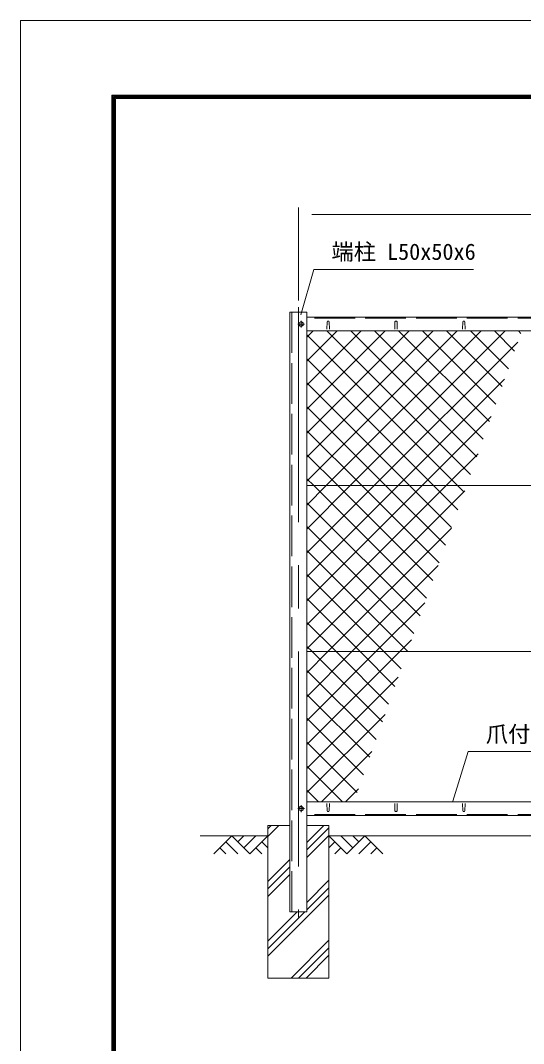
# Model space of a CAD drawing. Units: millimetres, scale not verified. Extents: x -4200 to 4200, y -2970 to 2970.
# Drawn here: x -4200 to -2716, y -49 to 2970 of the extents above; entities that cross this region are included whole.
import ezdxf
from ezdxf.enums import TextEntityAlignment as Align

# ---------------------------------------------------------------- set-up
doc = ezdxf.new("R2010")
doc.units = ezdxf.units.MM
doc.header["$LTSCALE"] = 20
doc.linetypes.add('DASHED', pattern=[7.5, 6, -1.5])
doc.linetypes.add('USER1', pattern=[50.8, 31.75, -6.35, 6.35, -6.35])
for name, color, linetype, lineweight in [('0-0_D-STR1', 1, 'Continuous', 18), ('0-1_D-BMK', 2, 'USER1', 13), ('0-2_D-STR-DIM', 7, 'Continuous', 9), ('0-3_D-STR3', 3, 'Continuous', 13), ('0-4_D-BGD', 7, 'Continuous', 9), ('0-5_D-STR4', 7, 'Continuous', 9), ('0-6_D-DCR-HCH', 7, 'Continuous', 9), ('0-9_D-STR2', 7, 'Continuous', 9), ('0-A_D-STR-TXT', 7, 'Continuous', 9), ('0-B_D-TTL', 7, 'Continuous', 9)]:
    doc.layers.add(name, color=color, linetype=linetype, lineweight=lineweight)
doc.styles.add('ＭＳ ゴシック', font='')
doc.styles.get('ＭＳ ゴシック').set_extended_font_data('MS Gothic')

msp = doc.modelspace()

# ---------------------------------------------------------------- linework, layer by layer
at = {"layer": '0-0_D-STR1'}
for p, q in [((-3404.97, 2108.92), (-3404.97, 338.92)), ((-3354.97, 2108.92), (-3404.97, 2108.92)), ((-3354.97, 338.92), (-3354.97, 2108.92)), ((-1412.47, 2093.92), (-3354.97, 2093.92)), ((-3354.97, 2053.92), (-1412.47, 2053.92)), ((-3294.97, 2080.79), (-3295.72, 2059.29)), ((-3288.97, 2080.79), (-3288.22, 2059.29)), ((-3094.97, 2080.79), (-3095.72, 2059.29)), ((-3088.97, 2080.79), (-3088.22, 2059.29)), ((-2894.97, 2080.79), (-2895.72, 2059.29)), ((-2888.97, 2080.79), (-2888.22, 2059.29)), ((-3354.97, 663.92), (-1412.47, 663.92)), ((-3294.97, 637.05), (-3295.72, 658.55)), ((-3288.97, 637.05), (-3288.22, 658.55)), ((-3094.97, 637.05), (-3095.72, 658.55)), ((-3088.97, 637.05), (-3088.22, 658.55)), ((-2894.97, 637.05), (-2895.72, 658.55)), ((-2888.97, 637.05), (-2888.22, 658.55)), ((-1412.47, 623.92), (-3354.97, 623.92)), ((-3404.97, 338.92), (-3354.97, 338.92))]:
    msp.add_line(p, q, dxfattribs=at)
at = {"layer": '0-0_D-STR1', "linetype": 'DASHED'}
for p, q in [((-3398.97, 2108.92), (-3398.97, 338.92)), ((-1412.47, 2090.92), (-3354.97, 2090.92)), ((-1412.47, 626.92), (-3354.97, 626.92))]:
    msp.add_line(p, q, dxfattribs=at)
at = {"layer": '0-0_D-STR1'}
for centre, start, end in [((-3291.97, 2079.54), 22.61986, 157.38014), ((-3091.97, 2079.54), 22.61986, 157.38014), ((-2891.97, 2079.54), 22.61986, 157.38014), ((-3291.97, 638.3), 202.61986, 337.38014), ((-3091.97, 638.3), 202.61986, 337.38014), ((-2891.97, 638.3), 202.61986, 337.38014)]:
    msp.add_arc(centre, 3.25, start, end, dxfattribs=at)
at = {"layer": '0-1_D-BMK'}
for p, q in [((-3379.97, 2123.92), (-3379.97, 323.92)), ((-3371.97, 2083.92), (-3371.97, 2063.92)), ((-3361.97, 2073.92), (-3381.97, 2073.92)), ((-3361.97, 643.92), (-3381.97, 643.92)), ((-3371.97, 653.92), (-3371.97, 633.92))]:
    msp.add_line(p, q, dxfattribs=at)
at = {"layer": '0-2_D-STR-DIM'}
for p, q in [((-3379.97, 2143.92), (-3379.97, 2417.7)), ((-3339.97, 2397.7), (-1419.97, 2397.7))]:
    msp.add_line(p, q, dxfattribs=at)
at = {"layer": '0-3_D-STR3'}
for p, q in [((-1412.47, 1597.17), (-3354.97, 1597.17)), ((-1412.47, 1107.17), (-3354.97, 1107.17))]:
    msp.add_line(p, q, dxfattribs=at)
for points in [[(-3365.47, 2077.67), (-3371.97, 2081.42), (-3378.47, 2077.67), (-3378.47, 2070.16), (-3371.97, 2066.41), (-3365.47, 2070.16)], [(-3365.47, 647.67), (-3371.97, 651.42), (-3378.47, 647.67), (-3378.47, 640.16), (-3371.97, 636.41), (-3365.47, 640.16)]]:
    msp.add_lwpolyline(points, close=True, dxfattribs=at)
for centre in [(-3371.97, 2073.92), (-3371.97, 643.92)]:
    msp.add_circle(centre, 6.25, dxfattribs=at)
at = {"layer": '0-4_D-BGD'}
for p, q in [((-3469.97, 563.92), (-3669.97, 563.92)), ((-1469.97, 563.92), (-3289.97, 563.92))]:
    msp.add_line(p, q, dxfattribs=at)
at = {"layer": '0-5_D-STR4'}
for p, q in [((-3469.97, 593.92), (-3469.97, 143.92)), ((-3404.97, 593.92), (-3469.97, 593.92)), ((-3289.97, 593.92), (-3354.97, 593.92)), ((-3289.97, 593.92), (-3289.97, 143.92)), ((-3289.97, 143.92), (-3469.97, 143.92))]:
    msp.add_line(p, q, dxfattribs=at)
at = {"layer": '0-6_D-DCR-HCH'}
for p, q in [((-3469.97, 561.68), (-3437.73, 593.92)), ((-3469.97, 583.77), (-3459.83, 593.92)), ((-3354.97, 544.09), (-3305.15, 593.92)), ((-3354.97, 522), (-3289.97, 587)), ((-3576.4, 563.92), (-3629.61, 510.71)), ((-3594.14, 546.18), (-3558.5, 510.71)), ((-3576.4, 563.92), (-3523.19, 510.71)), ((-3558.66, 546.18), (-3540.92, 563.92)), ((-3540.92, 528.44), (-3505.45, 563.92)), ((-3523.19, 510.71), (-3469.97, 563.92)), ((-3487.71, 546.18), (-3469.97, 528.52)), ((-3354.97, 499.9), (-3289.97, 564.9)), ((-3236.76, 510.71), (-3289.97, 563.92)), ((-3272.24, 546.18), (-3289.97, 528.52)), ((-3219.03, 528.44), (-3254.5, 563.92)), ((-3183.55, 563.92), (-3236.76, 510.71)), ((-3201.2, 546.09), (-3219.03, 563.92)), ((-3165.81, 546.18), (-3201.45, 510.71)), ((-3183.55, 563.92), (-3130.34, 510.71)), ((-3611.87, 528.44), (-3594.05, 510.71)), ((-3505.45, 528.44), (-3487.63, 510.71)), ((-3254.5, 528.44), (-3272.32, 510.71)), ((-3148.08, 528.44), (-3165.89, 510.71)), ((-3469.97, 429.09), (-3404.97, 494.09)), ((-3469.97, 407), (-3404.97, 472)), ((-3469.97, 384.9), (-3404.97, 449.9)), ((-3354.97, 367.32), (-3289.97, 432.32)), ((-3354.97, 345.22), (-3289.97, 410.22)), ((-3469.97, 208.12), (-3289.97, 388.12)), ((-3469.97, 230.22), (-3361.28, 338.92)), ((-3469.97, 252.32), (-3383.37, 338.92)), ((-3401.6, 143.92), (-3289.97, 255.54)), ((-3379.5, 143.92), (-3289.97, 233.44)), ((-3357.4, 143.92), (-3289.97, 211.35))]:
    msp.add_line(p, q, dxfattribs=at)
at = {"layer": '0-9_D-STR2'}
for p, q in [((-3354.97, 2034.82), (-3335.88, 2053.92)), ((-3354.97, 1964.11), (-3265.17, 2053.92)), ((-3354.97, 1893.4), (-3194.46, 2053.92)), ((-3354.97, 1822.69), (-3123.75, 2053.92)), ((-3354.97, 1751.98), (-3053.04, 2053.92)), ((-3354.97, 1681.27), (-2982.33, 2053.92)), ((-3354.97, 1610.56), (-2911.62, 2053.92)), ((-3297.66, 1597.17), (-2840.91, 2053.92)), ((-2871.98, 1629.55), (-3296.35, 2053.92)), ((-3226.95, 1597.17), (-2770.2, 2053.92)), ((-2853.4, 1681.67), (-3225.64, 2053.92)), ((-2834.81, 1733.8), (-3154.93, 2053.92)), ((-2816.22, 1785.92), (-3084.22, 2053.92)), ((-2797.63, 1838.04), (-3013.51, 2053.92)), ((-2779.05, 1890.16), (-2942.8, 2053.92)), ((-2760.46, 1942.29), (-2872.09, 2053.92)), ((-2741.87, 1994.41), (-2801.38, 2053.92)), ((-2723.28, 2046.53), (-2730.67, 2053.92)), ((-2910.31, 1597.17), (-3354.97, 2041.83)), ((-3156.23, 1597.17), (-2732.38, 2021.02)), ((-2981.02, 1597.17), (-3354.97, 1971.12)), ((-3085.52, 1597.17), (-2771.58, 1911.12)), ((-3051.73, 1597.17), (-3354.97, 1900.41)), ((-3122.44, 1597.17), (-3354.97, 1829.7)), ((-3014.81, 1597.17), (-2810.77, 1801.21)), ((-3193.16, 1597.17), (-3354.97, 1758.99)), ((-2944.1, 1597.17), (-2849.96, 1691.31)), ((-3263.87, 1597.17), (-3354.97, 1688.28)), ((-3334.58, 1597.17), (-3354.97, 1617.56)), ((-3354.97, 1539.85), (-3297.66, 1597.17)), ((-3354.97, 1469.14), (-3226.95, 1597.17)), ((-3354.97, 1398.43), (-3156.23, 1597.17)), ((-3354.97, 1327.72), (-3085.52, 1597.17)), ((-3354.97, 1257.01), (-3014.81, 1597.17)), ((-3354.97, 1186.3), (-2944.1, 1597.17)), ((-3354.97, 1115.58), (-2889.15, 1581.41)), ((-3002.1, 1264.69), (-3334.58, 1597.17)), ((-2983.51, 1316.81), (-3263.87, 1597.17)), ((-2964.92, 1368.93), (-3193.16, 1597.17)), ((-2946.34, 1421.06), (-3122.44, 1597.17)), ((-2927.75, 1473.18), (-3051.73, 1597.17)), ((-2909.16, 1525.3), (-2981.02, 1597.17)), ((-2890.57, 1577.43), (-2910.31, 1597.17)), ((-3020.69, 1212.57), (-3354.97, 1546.85)), ((-3039.27, 1160.44), (-3354.97, 1476.14)), ((-3292.68, 1107.17), (-2928.35, 1471.5)), ((-3057.86, 1108.32), (-3354.97, 1405.43)), ((-3221.97, 1107.17), (-2967.54, 1361.6)), ((-3127.42, 1107.17), (-3354.97, 1334.72)), ((-3198.13, 1107.17), (-3354.97, 1264.01)), ((-3151.26, 1107.17), (-3006.73, 1251.7)), ((-3268.84, 1107.17), (-3354.97, 1193.3)), ((-3339.55, 1107.17), (-3354.97, 1122.59)), ((-3080.55, 1107.17), (-3045.92, 1141.79)), ((-3354.97, 1044.87), (-3292.68, 1107.17)), ((-3354.97, 974.16), (-3221.97, 1107.17)), ((-3354.97, 903.45), (-3151.26, 1107.17)), ((-3354.97, 832.74), (-3080.55, 1107.17)), ((-3132.21, 899.83), (-3339.55, 1107.17)), ((-3113.62, 951.95), (-3268.84, 1107.17)), ((-3095.04, 1004.07), (-3198.13, 1107.17)), ((-3076.45, 1056.2), (-3127.42, 1107.17)), ((-3150.8, 847.7), (-3354.97, 1051.88)), ((-3354.97, 762.03), (-3085.12, 1031.89)), ((-3169.39, 795.58), (-3354.97, 981.17)), ((-3354.97, 691.32), (-3124.31, 921.99)), ((-3187.97, 743.46), (-3354.97, 910.46)), ((-3206.56, 691.33), (-3354.97, 839.75)), ((-3311.67, 663.92), (-3163.5, 812.08)), ((-3249.86, 663.92), (-3354.97, 769.04)), ((-3320.57, 663.92), (-3354.97, 698.33)), ((-3240.96, 663.92), (-3202.69, 702.18))]:
    msp.add_line(p, q, dxfattribs=at)
at = {"layer": '0-A_D-STR-TXT'}
for points in [[(-2863.62, 2235.21), (-3334.59, 2235.21), (-3372.68, 2100.94)], [(-2180.85, 812.79), (-2878.73, 812.79), (-2924.09, 665.83)]]:
    msp.add_lwpolyline(points, dxfattribs=at)
at = {"layer": '0-B_D-TTL', "color": 2, "lineweight": 18}
msp.add_lwpolyline([(-4200, 2970), (4200, 2970), (4200, -2970), (-4200, -2970)], close=True, dxfattribs=at)
at = {"layer": '0-B_D-TTL'}
for points in [[(-3930, 2750), (3930, 2750), (3930, -2750), (-3930, -2750)], [(-3927.5, 2747.5), (3927.5, 2747.5), (3927.5, -2747.5), (-3927.5, -2747.5)], [(-3925, 2745), (3925, 2745), (3925, -2745), (-3925, -2745)], [(-3922.5, 2742.5), (3922.5, 2742.5), (3922.5, -2742.5), (-3922.5, -2742.5)], [(-3920, 2740), (3920, 2740), (3920, -2740), (-3920, -2740)]]:
    msp.add_lwpolyline(points, close=True, dxfattribs=at)

# ---------------------------------------------------------------- texts
at = {"layer": '0-A_D-STR-TXT', "style": 'ＭＳ ゴシック'}
for s, p in [('端柱 L50x50x6', (-3282.4, 2249.06)), ('爪付胴縁 R付L40x40x3', (-2826.79, 825.37))]:
    msp.add_text(s, height=48.09, dxfattribs=at).set_placement(p, align=Align.BOTTOM_LEFT)

doc.saveas('drawing.dxf')
